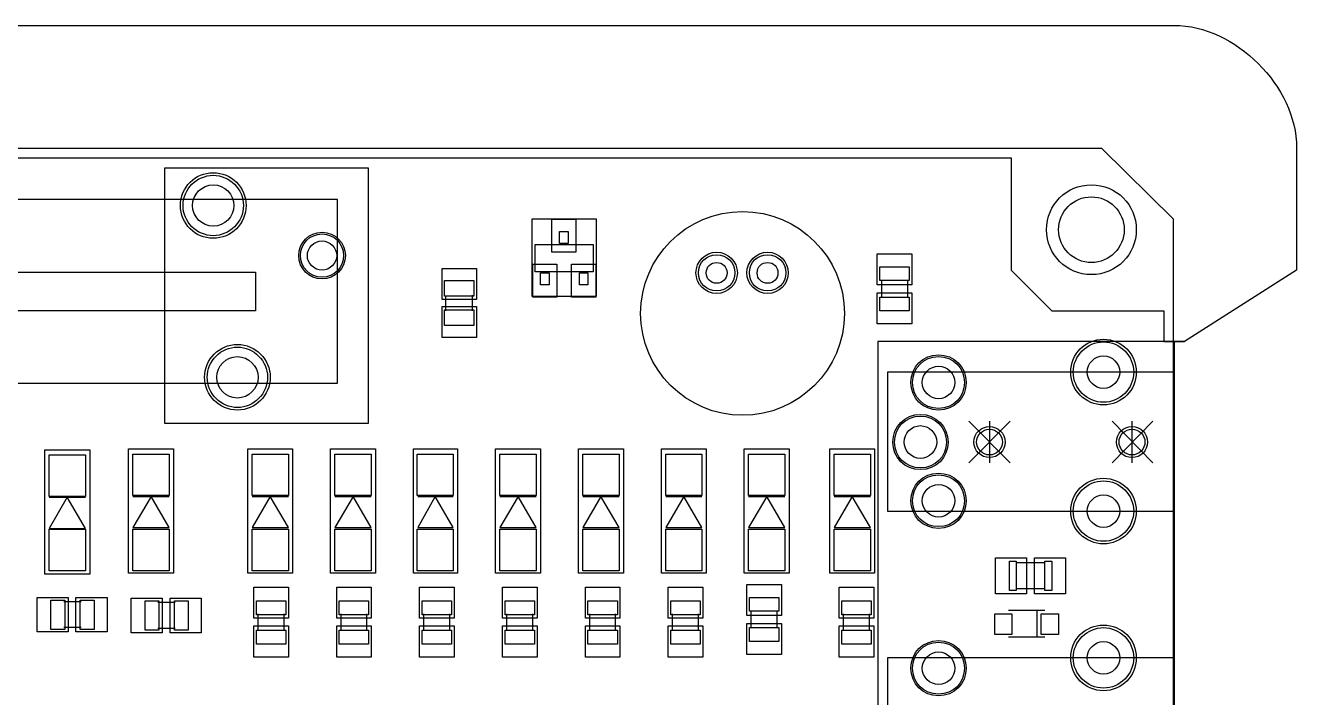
# Model space of a CAD drawing. Extents: x 69 to 170, y 48 to 122.
# Drawn here: x 120.55 to 170.4, y 95.23 to 121.6 of the extents above; entities that cross this region are included whole.
import ezdxf

# ---------------------------------------------------------------- set-up
doc = ezdxf.new("R2010")
doc.units = 0
for name, color, linetype in [('holes1', 7, 'CONTINUOUS'), ('outline1', 7, 'CONTINUOUS'), ('outline2', 7, 'CONTINUOUS'), ('ref', 7, 'CONTINUOUS'), ('ROB-L-P-2-D', 7, 'CONTINUOUS'), ('ROB-L-P-3--4-D', 7, 'CONTINUOUS'), ('ROB-L-P-5-D', 7, 'CONTINUOUS')]:
    doc.layers.add(name, color=color, linetype=linetype)

msp = doc.modelspace()

# ---------------------------------------------------------------- linework, layer by layer
at = {"layer": 'holes1', "color": 7}
msp.add_line((163.64055, 113.587318), (163.64055, 113.587318), dxfattribs=at)
for points in [[(161.066195, 113.587318), (161.066195, 114.299105), (161.641948, 114.875143), (162.353379, 114.875143)], [(162.353379, 114.875143), (163.064797, 114.875143), (163.64055, 114.299103), (163.64055, 113.587318)], [(162.353379, 112.298393), (161.641948, 112.298393), (161.066195, 112.875534), (161.066195, 113.587318)], [(163.64055, 113.587318), (163.64055, 112.875534), (163.064797, 112.298393), (162.353379, 112.298393)]]:
    msp.add_open_spline(points, degree=3, dxfattribs=at)
at = {"layer": 'outline1', "color": 7}
for p, q in [((73.599991, 121.6), (165.599999, 121.6)), ((170.400001, 116.800001), (170.400001, 112.000002)), ((170.400001, 112.000002), (166.000007, 109.200002))]:
    msp.add_line(p, q, dxfattribs=at)
msp.add_open_spline([(165.599999, 121.6), (168, 121.6), (170.400001, 119.200001), (170.400001, 116.800001)], degree=3, dxfattribs=at)
at = {"layer": 'outline2', "color": 7}
for p, q in [((166.000007, 109.200002), (165.600005, 109.200002)), ((165.600005, 109.200002), (165.600005, 77.999999))]:
    msp.add_line(p, q, dxfattribs=at)
at = {"layer": 'ref', "color": 3}
for p, q in [((162.760169, 116.770037), (76.433243, 116.770037)), ((165.570261, 113.993013), (162.760169, 116.770037)), ((132.787288, 114.772432), (84.832664, 114.772432)), ((132.787288, 107.559229), (132.787288, 114.772432)), ((128.723729, 114.53541), (128.723729, 114.53541)), ((129.096349, 114.53541), (129.096349, 114.53541)), ((129.197775, 114.53541), (129.197775, 114.53541)), ((129.197775, 114.53541), (129.197775, 114.53541)), ((142.947288, 113.993013), (140.407288, 113.993013)), ((140.407288, 113.993013), (140.407288, 112.131009)), ((141.18671, 113.993013), (142.134793, 113.993013)), ((141.18671, 112.706477), (141.18671, 113.993013)), ((142.134793, 113.993013), (142.134793, 112.706477)), ((142.947288, 111.047318), (142.947288, 113.993013)), ((165.570261, 55.641364), (165.570261, 113.993013)), ((141.490974, 113.51897), (141.830529, 113.51897)), ((141.490974, 113.044924), (141.490974, 113.51897)), ((141.830529, 113.51897), (141.830529, 113.044924)), ((164.113955, 113.587318), (164.113955, 113.587318)), ((164.113955, 113.587318), (164.113955, 113.587318)), ((140.542885, 111.927059), (140.542885, 113.01075)), ((140.542885, 113.01075), (142.81279, 113.01075)), ((142.134793, 112.706477), (141.18671, 112.706477)), ((141.830529, 113.044924), (141.490974, 113.044924)), ((142.81279, 113.01075), (142.81279, 111.927059)), ((132.754215, 112.570878), (132.754215, 112.570878)), ((133.024307, 112.570878), (133.024307, 112.570878)), ((133.092664, 112.570878), (133.092664, 112.570878)), ((133.092664, 112.570878), (133.092664, 112.570878)), ((140.44146, 112.232432), (141.389552, 112.232432)), ((140.44146, 110.945896), (140.44146, 112.232432)), ((141.389552, 112.232432), (141.389552, 110.945896)), ((141.966123, 112.232432), (142.914215, 112.232432)), ((141.966123, 110.945896), (141.966123, 112.232432)), ((142.914215, 112.232432), (142.914215, 110.945896)), ((153.953955, 112.639229), (155.308839, 112.639229)), ((153.953955, 111.419942), (153.953955, 112.639229)), ((155.308839, 112.639229), (155.308839, 111.419942)), ((136.886123, 112.062658), (138.239909, 112.062658)), ((136.886123, 110.84337), (136.886123, 112.062658)), ((138.239909, 112.062658), (138.239909, 110.84337)), ((140.407288, 112.131009), (140.407288, 112.096832)), ((140.407288, 112.096832), (140.407288, 110.97897)), ((142.81279, 111.927059), (140.542885, 111.927059)), ((140.746836, 111.893985), (141.085285, 111.893985)), ((140.746836, 111.419942), (140.746836, 111.893985)), ((141.085285, 111.893985), (141.085285, 111.419942)), ((142.270395, 111.893985), (142.608839, 111.893985)), ((142.270395, 111.419942), (142.270395, 111.893985)), ((142.608839, 111.893985), (142.608839, 111.419942)), ((148.06146, 111.893985), (148.06146, 111.893985)), ((148.366836, 111.893985), (148.366836, 111.893985)), ((148.468261, 111.893985), (148.468261, 111.893985)), ((148.468261, 111.893985), (148.468261, 111.893985)), ((150.060169, 111.893985), (150.060169, 111.893985)), ((150.364441, 111.893985), (150.364441, 111.893985)), ((150.465863, 111.893985), (150.465863, 111.893985)), ((150.465863, 111.893985), (150.465863, 111.893985)), ((154.056484, 112.131009), (155.207414, 112.131009)), ((154.056484, 111.588612), (154.056484, 112.131009)), ((155.207414, 112.131009), (155.207414, 111.588612)), ((136.987548, 111.588612), (138.138487, 111.588612)), ((136.987548, 110.97897), (136.987548, 111.588612)), ((138.138487, 111.588612), (138.138487, 110.97897)), ((141.085285, 111.419942), (140.746836, 111.419942)), ((142.608839, 111.419942), (142.270395, 111.419942)), ((155.308839, 111.419942), (153.953955, 111.419942)), ((155.207414, 111.588612), (154.056484, 111.588612)), ((154.123729, 111.588612), (154.123729, 110.945896)), ((155.140169, 111.588612), (155.140169, 110.945896)), ((138.239909, 110.84337), (136.886123, 110.84337)), ((138.138487, 110.97897), (136.987548, 110.97897)), ((137.020622, 110.97897), (137.020622, 110.403499)), ((138.071239, 111.013144), (138.071239, 110.403499)), ((140.407288, 110.97897), (142.947288, 110.97897)), ((141.389552, 110.945896), (140.44146, 110.945896)), ((142.914215, 110.945896), (141.966123, 110.945896)), ((142.947288, 110.97897), (142.947288, 111.013144)), ((153.953955, 111.114569), (155.308839, 111.114569)), ((153.953955, 109.895279), (153.953955, 111.114569)), ((154.056484, 110.945896), (155.207414, 110.945896)), ((154.056484, 110.403499), (154.056484, 110.945896)), ((155.207414, 110.945896), (155.207414, 110.403499)), ((155.308839, 111.114569), (155.308839, 109.895279)), ((136.886123, 110.573275), (138.239909, 110.573275)), ((136.886123, 109.353985), (136.886123, 110.573275)), ((136.987548, 110.437676), (138.138487, 110.437676)), ((136.987548, 109.828031), (136.987548, 110.437676)), ((138.138487, 110.437676), (138.138487, 109.828031)), ((138.239909, 110.573275), (138.239909, 109.353985)), ((152.667414, 110.302077), (152.667414, 110.302077)), ((155.207414, 110.403499), (154.056484, 110.403499)), ((138.138487, 109.828031), (136.987548, 109.828031)), ((155.308839, 109.895279), (153.953955, 109.895279)), ((138.239909, 109.353985), (136.886123, 109.353985)), ((129.67182, 107.796251), (129.67182, 107.796251)), ((130.044441, 107.796251), (130.044441, 107.796251)), ((130.145863, 107.796251), (130.145863, 107.796251)), ((130.145863, 107.796251), (130.145863, 107.796251)), ((165.570261, 107.999098), (154.360747, 107.999098)), ((154.360747, 107.999098), (154.360747, 102.546477)), ((163.471239, 107.999098), (163.471239, 107.999098)), ((164.01253, 107.999098), (164.01253, 107.999098)), ((164.113955, 107.999098), (164.113955, 107.999098)), ((164.113955, 107.999098), (164.113955, 107.999098)), ((165.570261, 102.546477), (165.570261, 107.999098)), ((84.832664, 107.559229), (132.787288, 107.559229)), ((157.002172, 107.592303), (157.002172, 107.592303)), ((157.374793, 107.592303), (157.374793, 107.592303)), ((157.44315, 107.592303), (157.44315, 107.592303)), ((157.44315, 107.592303), (157.44315, 107.592303)), ((157.544572, 104.442658), (159.169552, 106.068743)), ((159.169552, 104.442658), (157.544572, 106.068743)), ((158.357062, 106.068743), (158.357062, 104.442658)), ((163.165863, 104.442658), (164.757775, 106.068743)), ((164.757775, 104.442658), (163.165863, 106.068743)), ((163.945285, 106.068743), (163.945285, 104.442658)), ((156.291108, 105.256251), (156.291108, 105.256251)), ((156.663729, 105.256251), (156.663729, 105.256251)), ((156.730974, 105.256251), (156.730974, 105.256251)), ((156.730974, 105.256251), (156.730974, 105.256251)), ((158.865285, 105.256251), (158.865285, 105.256251)), ((158.96671, 105.256251), (158.96671, 105.256251)), ((158.96671, 105.256251), (158.96671, 105.256251)), ((164.453502, 105.256251), (164.453502, 105.256251)), ((164.554927, 105.256251), (164.554927, 105.256251)), ((164.554927, 105.256251), (164.554927, 105.256251)), ((121.306576, 100.073725), (121.306576, 104.950878)), ((121.306576, 104.950878), (123.068261, 104.950878)), ((121.476349, 104.748031), (122.898487, 104.748031)), ((121.476349, 103.121945), (121.476349, 104.748031)), ((122.898487, 104.748031), (122.898487, 103.121945)), ((123.068261, 104.950878), (123.068261, 100.073725)), ((124.59182, 100.107897), (124.59182, 104.985052)), ((124.59182, 104.985052), (126.353502, 104.985052)), ((124.761594, 104.781104), (126.183729, 104.781104)), ((124.761594, 103.156123), (124.761594, 104.781104)), ((126.183729, 104.781104), (126.183729, 103.156123)), ((126.353502, 104.985052), (126.353502, 100.107897)), ((129.266123, 100.107897), (129.266123, 104.985052)), ((129.266123, 104.985052), (131.02671, 104.985052)), ((129.434793, 104.781104), (130.856928, 104.781104)), ((129.434793, 103.156123), (129.434793, 104.781104)), ((130.856928, 104.781104), (130.856928, 103.156123)), ((131.02671, 104.985052), (131.02671, 100.107897)), ((132.517196, 100.107897), (132.517196, 104.985052)), ((132.517196, 104.985052), (134.277775, 104.985052)), ((132.685863, 104.781104), (134.108001, 104.781104)), ((132.685863, 103.156123), (132.685863, 104.781104)), ((134.108001, 104.781104), (134.108001, 103.156123)), ((134.277775, 104.985052), (134.277775, 100.107897)), ((135.768261, 100.107897), (135.768261, 104.985052)), ((135.768261, 104.985052), (137.494668, 104.985052)), ((135.903863, 104.781104), (137.325997, 104.781104)), ((135.903863, 103.156123), (135.903863, 104.781104)), ((137.325997, 104.781104), (137.325997, 103.156123)), ((137.494668, 104.985052), (137.494668, 100.107897)), ((138.985154, 100.107897), (138.985154, 104.985052)), ((138.985154, 104.985052), (140.746836, 104.985052)), ((139.154927, 104.781104), (140.577062, 104.781104)), ((139.154927, 103.156123), (139.154927, 104.781104)), ((140.577062, 104.781104), (140.577062, 103.156123)), ((140.746836, 104.985052), (140.746836, 100.107897)), ((142.236218, 100.107897), (142.236218, 104.985052)), ((142.236218, 104.985052), (143.997906, 104.985052)), ((142.405997, 104.781104), (143.828127, 104.781104)), ((142.405997, 103.156123), (142.405997, 104.781104)), ((143.828127, 104.781104), (143.828127, 103.156123)), ((143.997906, 104.985052), (143.997906, 100.107897)), ((145.487288, 100.107897), (145.487288, 104.985052)), ((145.487288, 104.985052), (147.24897, 104.985052)), ((145.657062, 104.781104), (147.079197, 104.781104)), ((145.657062, 103.156123), (145.657062, 104.781104)), ((147.079197, 104.781104), (147.079197, 103.156123)), ((147.24897, 104.985052), (147.24897, 100.107897)), ((148.739456, 100.107897), (148.739456, 104.985052)), ((148.739456, 104.985052), (150.500043, 104.985052)), ((148.908127, 104.781104), (150.330261, 104.781104)), ((148.908127, 103.156123), (148.908127, 104.781104)), ((150.330261, 104.781104), (150.330261, 103.156123)), ((150.500043, 104.985052), (150.500043, 100.107897)), ((152.091952, 100.107897), (152.091952, 104.985052)), ((152.091952, 104.985052), (153.85253, 104.985052)), ((152.260622, 104.781104), (153.683863, 104.781104)), ((152.260622, 103.156123), (152.260622, 104.781104)), ((153.683863, 104.781104), (153.683863, 103.156123)), ((153.85253, 104.985052), (153.85253, 100.107897)), ((122.898487, 103.121945), (121.476349, 103.121945)), ((122.187414, 103.087771), (121.476349, 101.869584)), ((121.476349, 103.087771), (122.187414, 103.087771)), ((122.898487, 101.869584), (122.187414, 103.087771)), ((122.187414, 103.087771), (122.898487, 103.087771)), ((126.183729, 103.156123), (124.761594, 103.156123)), ((125.472664, 103.121945), (124.761594, 101.902658)), ((124.761594, 103.121945), (125.472664, 103.121945)), ((126.183729, 101.902658), (125.472664, 103.121945)), ((125.472664, 103.121945), (126.183729, 103.121945)), ((130.856928, 103.156123), (129.434793, 103.156123)), ((130.145863, 103.121945), (129.434793, 101.902658)), ((129.434793, 103.121945), (130.145863, 103.121945)), ((130.856928, 101.902658), (130.145863, 103.121945)), ((130.145863, 103.121945), (130.856928, 103.121945)), ((134.108001, 103.156123), (132.685863, 103.156123)), ((133.396928, 103.121945), (132.685863, 101.902658)), ((132.685863, 103.121945), (133.396928, 103.121945)), ((134.108001, 101.902658), (133.396928, 103.121945)), ((133.396928, 103.121945), (134.108001, 103.121945)), ((137.325997, 103.156123), (135.903863, 103.156123)), ((136.614927, 103.121945), (135.936928, 101.902658)), ((135.936928, 103.121945), (136.614927, 103.121945)), ((137.325997, 101.902658), (136.614927, 103.121945)), ((136.614927, 103.121945), (137.325997, 103.121945)), ((140.577062, 103.156123), (139.154927, 103.156123)), ((139.865997, 103.121945), (139.154927, 101.902658)), ((139.154927, 103.121945), (139.865997, 103.121945)), ((140.577062, 101.902658), (139.865997, 103.121945)), ((139.865997, 103.121945), (140.577062, 103.121945)), ((143.828127, 103.156123), (142.405997, 103.156123)), ((143.117062, 103.121945), (142.405997, 101.902658)), ((142.405997, 103.121945), (143.117062, 103.121945)), ((143.828127, 101.902658), (143.117062, 103.121945)), ((143.117062, 103.121945), (143.828127, 103.121945)), ((147.079197, 103.156123), (145.657062, 103.156123)), ((146.368127, 103.121945), (145.657062, 101.902658)), ((145.657062, 103.121945), (146.368127, 103.121945)), ((147.079197, 101.902658), (146.368127, 103.121945)), ((146.368127, 103.121945), (147.079197, 103.121945)), ((150.330261, 103.156123), (148.908127, 103.156123)), ((149.619197, 103.121945), (148.908127, 101.902658)), ((148.908127, 103.121945), (149.619197, 103.121945)), ((150.330261, 101.902658), (149.619197, 103.121945)), ((149.619197, 103.121945), (150.330261, 103.121945)), ((153.683863, 103.156123), (152.260622, 103.156123)), ((152.97279, 103.121945), (152.260622, 101.902658)), ((152.260622, 103.121945), (152.97279, 103.121945)), ((153.683863, 101.902658), (152.97279, 103.121945)), ((152.97279, 103.121945), (153.683863, 103.121945)), ((157.002172, 102.953275), (157.002172, 102.953275)), ((157.374793, 102.953275), (157.374793, 102.953275)), ((157.44315, 102.953275), (157.44315, 102.953275)), ((157.44315, 102.953275), (157.44315, 102.953275)), ((154.360747, 102.546477), (165.570261, 102.546477)), ((163.471239, 102.546477), (163.471239, 102.546477)), ((164.01253, 102.546477), (164.01253, 102.546477)), ((164.113955, 102.546477), (164.113955, 102.546477)), ((164.113955, 102.546477), (164.113955, 102.546477)), ((121.476349, 101.869584), (122.898487, 101.869584)), ((121.476349, 101.83541), (122.898487, 101.83541)), ((121.476349, 100.209322), (121.476349, 101.83541)), ((122.898487, 101.83541), (122.898487, 100.209322)), ((124.761594, 101.902658), (126.183729, 101.902658)), ((124.761594, 101.83541), (126.183729, 101.83541)), ((124.761594, 100.209322), (124.761594, 101.83541)), ((126.183729, 101.83541), (126.183729, 100.209322)), ((129.434793, 101.902658), (130.856928, 101.902658)), ((129.434793, 101.83541), (130.856928, 101.83541)), ((129.434793, 100.209322), (129.434793, 101.83541)), ((130.856928, 101.83541), (130.856928, 100.209322)), ((132.685863, 101.902658), (134.108001, 101.902658)), ((132.685863, 101.83541), (134.108001, 101.83541)), ((132.685863, 100.209322), (132.685863, 101.83541)), ((134.108001, 101.83541), (134.108001, 100.209322)), ((135.903863, 101.83541), (137.325997, 101.83541)), ((135.903863, 100.209322), (135.903863, 101.83541)), ((135.936928, 101.902658), (137.325997, 101.902658)), ((137.325997, 101.83541), (137.325997, 100.209322)), ((139.154927, 101.902658), (140.577062, 101.902658)), ((139.154927, 101.83541), (140.577062, 101.83541)), ((139.154927, 100.209322), (139.154927, 101.83541)), ((140.577062, 101.83541), (140.577062, 100.209322)), ((142.405997, 101.902658), (143.828127, 101.902658)), ((142.405997, 101.83541), (143.828127, 101.83541)), ((142.405997, 100.209322), (142.405997, 101.83541)), ((143.828127, 101.83541), (143.828127, 100.209322)), ((145.657062, 101.902658), (147.079197, 101.902658)), ((145.657062, 101.83541), (147.079197, 101.83541)), ((145.657062, 100.209322), (145.657062, 101.83541)), ((147.079197, 101.83541), (147.079197, 100.209322)), ((148.908127, 101.902658), (150.330261, 101.902658)), ((148.908127, 101.83541), (150.330261, 101.83541)), ((148.908127, 100.209322), (148.908127, 101.83541)), ((150.330261, 101.83541), (150.330261, 100.209322)), ((152.260622, 101.902658), (153.683863, 101.902658)), ((152.260622, 101.83541), (153.683863, 101.83541)), ((152.260622, 100.209322), (152.260622, 101.83541)), ((153.683863, 101.83541), (153.683863, 100.209322)), ((158.594081, 100.717545), (159.813377, 100.717545)), ((158.594081, 99.29541), (158.594081, 100.717545)), ((159.813377, 100.717545), (159.813377, 99.29541)), ((160.11764, 100.717545), (161.336928, 100.717545)), ((160.11764, 99.29541), (160.11764, 100.717545)), ((161.336928, 100.717545), (161.336928, 99.29541)), ((122.898487, 100.209322), (121.476349, 100.209322)), ((126.183729, 100.209322), (124.761594, 100.209322)), ((130.856928, 100.209322), (129.434793, 100.209322)), ((134.108001, 100.209322), (132.685863, 100.209322)), ((137.325997, 100.209322), (135.903863, 100.209322)), ((140.577062, 100.209322), (139.154927, 100.209322)), ((143.828127, 100.209322), (142.405997, 100.209322)), ((147.079197, 100.209322), (145.657062, 100.209322)), ((150.330261, 100.209322), (148.908127, 100.209322)), ((153.683863, 100.209322), (152.260622, 100.209322)), ((159.136484, 100.581945), (159.406576, 100.581945)), ((159.136484, 99.431012), (159.136484, 100.581945)), ((159.406576, 100.581945), (159.406576, 99.431012)), ((160.524441, 100.514698), (159.406576, 100.514698)), ((160.524441, 100.581945), (160.795637, 100.581945)), ((160.524441, 99.431012), (160.524441, 100.581945)), ((160.795637, 100.581945), (160.795637, 99.431012)), ((123.068261, 100.073725), (121.306576, 100.073725)), ((126.353502, 100.107897), (124.59182, 100.107897)), ((131.02671, 100.107897), (129.266123, 100.107897)), ((134.277775, 100.107897), (132.517196, 100.107897)), ((137.494668, 100.107897), (135.768261, 100.107897)), ((140.746836, 100.107897), (138.985154, 100.107897)), ((143.997906, 100.107897), (142.236218, 100.107897)), ((147.24897, 100.107897), (145.487288, 100.107897)), ((150.500043, 100.107897), (148.739456, 100.107897)), ((153.85253, 100.107897), (152.091952, 100.107897)), ((129.50315, 99.566606), (130.856928, 99.566606)), ((129.50315, 98.347318), (129.50315, 99.566606)), ((130.856928, 99.566606), (130.856928, 98.347318)), ((132.754215, 99.566606), (134.108001, 99.566606)), ((132.754215, 98.347318), (132.754215, 99.566606)), ((134.108001, 99.566606), (134.108001, 98.347318)), ((136.005285, 99.566606), (137.360169, 99.566606)), ((136.005285, 98.347318), (136.005285, 99.566606)), ((137.360169, 99.566606), (137.360169, 98.347318)), ((139.256349, 99.566606), (140.611239, 99.566606)), ((139.256349, 98.347318), (139.256349, 99.566606)), ((140.611239, 99.566606), (140.611239, 98.347318)), ((142.507414, 99.566606), (143.862304, 99.566606)), ((142.507414, 98.347318), (142.507414, 99.566606)), ((143.862304, 99.566606), (143.862304, 98.347318)), ((145.758487, 99.566606), (147.113377, 99.566606)), ((145.758487, 98.347318), (145.758487, 99.566606)), ((147.113377, 99.566606), (147.113377, 98.347318)), ((148.840881, 99.668031), (150.194668, 99.668031)), ((148.840881, 98.448743), (148.840881, 99.668031)), ((150.194668, 99.668031), (150.194668, 98.448743)), ((152.464572, 99.566606), (153.819456, 99.566606)), ((152.464572, 98.347318), (152.464572, 99.566606)), ((153.819456, 99.566606), (153.819456, 98.347318)), ((159.813377, 99.29541), (158.594081, 99.29541)), ((159.406576, 99.431012), (159.136484, 99.431012)), ((160.524441, 99.498257), (159.406576, 99.498257)), ((161.336928, 99.29541), (160.11764, 99.29541)), ((160.795637, 99.431012), (160.524441, 99.431012)), ((121.002304, 99.159814), (122.221594, 99.159814)), ((121.002304, 97.804924), (121.002304, 99.159814)), ((121.543595, 99.058391), (122.085997, 99.058391)), ((121.543595, 97.906349), (121.543595, 99.058391)), ((122.729817, 98.990034), (122.05182, 98.990034)), ((122.085997, 99.058391), (122.085997, 97.906349)), ((122.221594, 99.159814), (122.221594, 97.804924)), ((122.525863, 99.159814), (123.745154, 99.159814)), ((122.525863, 97.804924), (122.525863, 99.159814)), ((122.695637, 99.058391), (123.236928, 99.058391)), ((122.695637, 97.906349), (122.695637, 99.058391)), ((123.236928, 99.058391), (123.236928, 97.906349)), ((123.745154, 99.159814), (123.745154, 97.804924)), ((124.693243, 99.125636), (125.91253, 99.125636)), ((124.693243, 97.770747), (124.693243, 99.125636)), ((125.235637, 99.024211), (125.776928, 99.024211)), ((125.235637, 97.873272), (125.235637, 99.024211)), ((126.420747, 98.956966), (125.743863, 98.956966)), ((125.776928, 99.024211), (125.776928, 97.873272)), ((125.91253, 99.125636), (125.91253, 97.770747)), ((126.217906, 99.125636), (127.437196, 99.125636)), ((126.217906, 97.770747), (126.217906, 99.125636)), ((126.386576, 99.024211), (126.92897, 99.024211)), ((126.386576, 97.873272), (126.386576, 99.024211)), ((126.92897, 99.024211), (126.92897, 97.873272)), ((127.437196, 99.125636), (127.437196, 97.770747)), ((129.604572, 99.024211), (130.755506, 99.024211)), ((129.604572, 98.48292), (129.604572, 99.024211)), ((130.755506, 99.024211), (130.755506, 98.48292)), ((132.855637, 99.024211), (134.006576, 99.024211)), ((132.855637, 98.48292), (132.855637, 99.024211)), ((134.006576, 99.024211), (134.006576, 98.48292)), ((136.10671, 99.024211), (137.25764, 99.024211)), ((136.10671, 98.48292), (136.10671, 99.024211)), ((137.25764, 99.024211), (137.25764, 98.48292)), ((139.357775, 99.024211), (140.509817, 99.024211)), ((139.357775, 98.48292), (139.357775, 99.024211)), ((140.509817, 99.024211), (140.509817, 98.48292)), ((142.608839, 99.024211), (143.760881, 99.024211)), ((142.608839, 98.48292), (142.608839, 99.024211)), ((143.760881, 99.024211), (143.760881, 98.48292)), ((145.859909, 99.024211), (147.011952, 99.024211)), ((145.859909, 98.48292), (145.859909, 99.024211)), ((147.011952, 99.024211), (147.011952, 98.48292)), ((148.942304, 99.159814), (150.093243, 99.159814)), ((148.942304, 98.617413), (148.942304, 99.159814)), ((150.093243, 99.159814), (150.093243, 98.617413)), ((152.565997, 99.024211), (153.716928, 99.024211)), ((152.565997, 98.48292), (152.565997, 99.024211)), ((153.716928, 99.024211), (153.716928, 98.48292)), ((130.856928, 98.347318), (129.50315, 98.347318)), ((130.755506, 98.48292), (129.604572, 98.48292)), ((129.67182, 97.873272), (129.67182, 98.515988)), ((130.688261, 97.873272), (130.688261, 98.515988)), ((134.108001, 98.347318), (132.754215, 98.347318)), ((134.006576, 98.48292), (132.855637, 98.48292)), ((132.922885, 97.873272), (132.922885, 98.515988)), ((133.939331, 97.873272), (133.939331, 98.515988)), ((137.360169, 98.347318), (136.005285, 98.347318)), ((137.25764, 98.48292), (136.10671, 98.48292)), ((136.173955, 97.873272), (136.173955, 98.515988)), ((137.190395, 97.873272), (137.190395, 98.515988)), ((140.611239, 98.347318), (139.256349, 98.347318)), ((140.509817, 98.48292), (139.357775, 98.48292)), ((139.426123, 97.873272), (139.426123, 98.515988)), ((140.44146, 97.873272), (140.44146, 98.515988)), ((143.862304, 98.347318), (142.507414, 98.347318)), ((143.760881, 98.48292), (142.608839, 98.48292)), ((142.677196, 97.873272), (142.677196, 98.515988)), ((143.69253, 97.873272), (143.69253, 98.515988)), ((147.113377, 98.347318), (145.758487, 98.347318)), ((147.011952, 98.48292), (145.859909, 98.48292)), ((145.928261, 97.873272), (145.928261, 98.515988)), ((146.943595, 97.873272), (146.943595, 98.515988)), ((150.194668, 98.448743), (148.840881, 98.448743)), ((150.093243, 98.617413), (148.942304, 98.617413)), ((149.009552, 97.974698), (149.009552, 98.617413)), ((150.025997, 97.974698), (150.025997, 98.617413)), ((153.819456, 98.347318), (152.464572, 98.347318)), ((153.716928, 98.48292), (152.565997, 98.48292)), ((152.633243, 97.873272), (152.633243, 98.515988)), ((153.649683, 97.873272), (153.649683, 98.515988)), ((158.559909, 98.515988), (159.237906, 98.515988)), ((158.559909, 97.703499), (158.559909, 98.515988)), ((160.220169, 98.651591), (159.102304, 98.651591)), ((159.237906, 98.515988), (159.237906, 97.703499)), ((160.524441, 98.651591), (160.220169, 98.651591)), ((160.220169, 97.602077), (160.220169, 98.651591)), ((160.388839, 98.515988), (161.066836, 98.515988)), ((160.388839, 97.703499), (160.388839, 98.515988)), ((161.066836, 98.515988), (161.066836, 97.703499)), ((122.221594, 97.804924), (121.002304, 97.804924)), ((122.085997, 97.906349), (121.543595, 97.906349)), ((122.729817, 97.974698), (122.05182, 97.974698)), ((123.745154, 97.804924), (122.525863, 97.804924)), ((123.236928, 97.906349), (122.695637, 97.906349)), ((125.91253, 97.770747), (124.693243, 97.770747)), ((125.776928, 97.873272), (125.235637, 97.873272)), ((126.420747, 97.94052), (125.743863, 97.94052)), ((127.437196, 97.770747), (126.217906, 97.770747)), ((126.92897, 97.873272), (126.386576, 97.873272)), ((129.50315, 98.041943), (130.856928, 98.041943)), ((129.50315, 96.822655), (129.50315, 98.041943)), ((129.604572, 97.873272), (130.755506, 97.873272)), ((129.604572, 97.330878), (129.604572, 97.873272)), ((130.755506, 97.873272), (130.755506, 97.330878)), ((130.856928, 98.041943), (130.856928, 96.822655)), ((132.754215, 98.041943), (134.108001, 98.041943)), ((132.754215, 96.822655), (132.754215, 98.041943)), ((132.855637, 97.873272), (134.006576, 97.873272)), ((132.855637, 97.330878), (132.855637, 97.873272)), ((134.006576, 97.873272), (134.006576, 97.330878)), ((134.108001, 98.041943), (134.108001, 96.822655)), ((136.005285, 98.041943), (137.360169, 98.041943)), ((136.005285, 96.822655), (136.005285, 98.041943)), ((136.10671, 97.873272), (137.25764, 97.873272)), ((136.10671, 97.330878), (136.10671, 97.873272)), ((137.25764, 97.873272), (137.25764, 97.330878)), ((137.360169, 98.041943), (137.360169, 96.822655)), ((139.256349, 98.041943), (140.611239, 98.041943)), ((139.256349, 96.822655), (139.256349, 98.041943)), ((139.357775, 97.873272), (140.509817, 97.873272)), ((139.357775, 97.330878), (139.357775, 97.873272)), ((140.509817, 97.873272), (140.509817, 97.330878)), ((140.611239, 98.041943), (140.611239, 96.822655)), ((142.507414, 98.041943), (143.862304, 98.041943)), ((142.507414, 96.822655), (142.507414, 98.041943)), ((142.608839, 97.873272), (143.760881, 97.873272)), ((142.608839, 97.330878), (142.608839, 97.873272)), ((143.760881, 97.873272), (143.760881, 97.330878)), ((143.862304, 98.041943), (143.862304, 96.822655)), ((145.758487, 98.041943), (147.113377, 98.041943)), ((145.758487, 96.822655), (145.758487, 98.041943)), ((145.859909, 97.873272), (147.011952, 97.873272)), ((145.859909, 97.330878), (145.859909, 97.873272)), ((147.011952, 97.873272), (147.011952, 97.330878)), ((147.113377, 98.041943), (147.113377, 96.822655)), ((148.840881, 98.143368), (150.194668, 98.143368)), ((148.840881, 96.92408), (148.840881, 98.143368)), ((148.942304, 97.974698), (150.093243, 97.974698)), ((148.942304, 97.432303), (148.942304, 97.974698)), ((150.093243, 97.974698), (150.093243, 97.432303)), ((150.194668, 98.143368), (150.194668, 96.92408)), ((152.464572, 98.041943), (153.819456, 98.041943)), ((152.464572, 96.822655), (152.464572, 98.041943)), ((152.565997, 97.873272), (153.716928, 97.873272)), ((152.565997, 97.330878), (152.565997, 97.873272)), ((153.716928, 97.873272), (153.716928, 97.330878)), ((153.819456, 98.041943), (153.819456, 96.822655)), ((130.755506, 97.330878), (129.604572, 97.330878)), ((134.006576, 97.330878), (132.855637, 97.330878)), ((137.25764, 97.330878), (136.10671, 97.330878)), ((140.509817, 97.330878), (139.357775, 97.330878)), ((143.760881, 97.330878), (142.608839, 97.330878)), ((147.011952, 97.330878), (145.859909, 97.330878)), ((150.093243, 97.432303), (148.942304, 97.432303)), ((153.716928, 97.330878), (152.565997, 97.330878)), ((159.237906, 97.703499), (158.559909, 97.703499)), ((160.220169, 97.602077), (159.102304, 97.602077)), ((160.524441, 97.602077), (160.220169, 97.602077)), ((161.066836, 97.703499), (160.388839, 97.703499)), ((130.856928, 96.822655), (129.50315, 96.822655)), ((134.108001, 96.822655), (132.754215, 96.822655)), ((137.360169, 96.822655), (136.005285, 96.822655)), ((140.611239, 96.822655), (139.256349, 96.822655)), ((143.862304, 96.822655), (142.507414, 96.822655)), ((147.113377, 96.822655), (145.758487, 96.822655)), ((150.194668, 96.92408), (148.840881, 96.92408)), ((153.819456, 96.822655), (152.464572, 96.822655)), ((165.570261, 96.789587), (154.360747, 96.789587)), ((154.360747, 96.789587), (154.360747, 91.370034)), ((163.471239, 96.789587), (163.471239, 96.789587)), ((164.01253, 96.789587), (164.01253, 96.789587)), ((164.113955, 96.789587), (164.113955, 96.789587)), ((164.113955, 96.789587), (164.113955, 96.789587)), ((165.570261, 91.370034), (165.570261, 96.789587)), ((157.002172, 96.382789), (157.002172, 96.382789)), ((157.374793, 96.382789), (157.374793, 96.382789)), ((157.44315, 96.382789), (157.44315, 96.382789)), ((157.44315, 96.382789), (157.44315, 96.382789))]:
    msp.add_line(p, q, dxfattribs=at)
for points in [[(126.623595, 114.53541), (126.623595, 115.246477), (127.200169, 115.821945), (127.911239, 115.821945)], [(126.623595, 114.53541), (126.623595, 115.246477), (127.200169, 115.821945), (127.911239, 115.821945)], [(126.726123, 114.53541), (126.726123, 115.179229), (127.267414, 115.720523), (127.911239, 115.720523)], [(127.911239, 115.821945), (128.622304, 115.821945), (129.197775, 115.246477), (129.197775, 114.53541)], [(127.911239, 115.821945), (128.622304, 115.821945), (129.197775, 115.246477), (129.197775, 114.53541)], [(127.911239, 115.720523), (128.553955, 115.720523), (129.096349, 115.179229), (129.096349, 114.53541)], [(127.09764, 114.53541), (127.09764, 114.975279), (127.470261, 115.347902), (127.911239, 115.347902)], [(127.911239, 115.347902), (128.351108, 115.347902), (128.723729, 114.975279), (128.723729, 114.53541)], [(160.59279, 113.587318), (160.59279, 114.569584), (161.371108, 115.347902), (162.353377, 115.347902)], [(160.59279, 113.587318), (160.59279, 114.569584), (161.371108, 115.347902), (162.353377, 115.347902)], [(162.353377, 115.347902), (163.335637, 115.347902), (164.113955, 114.569584), (164.113955, 113.587318)], [(162.353377, 115.347902), (163.335637, 115.347902), (164.113955, 114.569584), (164.113955, 113.587318)], [(127.911239, 113.247771), (127.200169, 113.247771), (126.623595, 113.824343), (126.623595, 114.53541)], [(127.911239, 113.247771), (127.200169, 113.247771), (126.623595, 113.824343), (126.623595, 114.53541)], [(127.911239, 113.350297), (127.267414, 113.350297), (126.726123, 113.891591), (126.726123, 114.53541)], [(127.911239, 113.722918), (127.470261, 113.722918), (127.09764, 114.094438), (127.09764, 114.53541)], [(129.197775, 114.53541), (129.197775, 113.824343), (128.622304, 113.247771), (127.911239, 113.247771)], [(129.197775, 114.53541), (129.197775, 113.824343), (128.622304, 113.247771), (127.911239, 113.247771)], [(129.096349, 114.53541), (129.096349, 113.891591), (128.553955, 113.350297), (127.911239, 113.350297)], [(128.723729, 114.53541), (128.723729, 114.094438), (128.351108, 113.722918), (127.911239, 113.722918)], [(144.674793, 110.302077), (144.674793, 112.50363), (146.469552, 114.298386), (148.671108, 114.298386)], [(148.671108, 114.298386), (150.872664, 114.298386), (152.667414, 112.50363), (152.667414, 110.302077)], [(131.263729, 112.570878), (131.263729, 113.079098), (131.670529, 113.485896), (132.17764, 113.485896)], [(131.263729, 112.570878), (131.263729, 113.079098), (131.670529, 113.485896), (132.17764, 113.485896)], [(131.330974, 112.570878), (131.330974, 113.044924), (131.703595, 113.417545), (132.17764, 113.417545)], [(132.17764, 113.485896), (132.685863, 113.485896), (133.092664, 113.079098), (133.092664, 112.570878)], [(132.17764, 113.485896), (132.685863, 113.485896), (133.092664, 113.079098), (133.092664, 112.570878)], [(132.17764, 113.417545), (132.65279, 113.417545), (133.024307, 113.044924), (133.024307, 112.570878)], [(162.353377, 111.825636), (161.371108, 111.825636), (160.59279, 112.605052), (160.59279, 113.587318)], [(162.353377, 111.825636), (161.371108, 111.825636), (160.59279, 112.605052), (160.59279, 113.587318)], [(164.113955, 113.587318), (164.113955, 112.605052), (163.335637, 111.825636), (162.353377, 111.825636)], [(164.113955, 113.587318), (164.113955, 112.605052), (163.335637, 111.825636), (162.353377, 111.825636)], [(131.602172, 112.570878), (131.602172, 112.876251), (131.873377, 113.146346), (132.17764, 113.146346)], [(132.17764, 113.146346), (132.483016, 113.146346), (132.754215, 112.876251), (132.754215, 112.570878)], [(146.842172, 111.893985), (146.842172, 112.333857), (147.214793, 112.706477), (147.654668, 112.706477)], [(146.842172, 111.893985), (146.842172, 112.333857), (147.214793, 112.706477), (147.654668, 112.706477)], [(147.654668, 112.706477), (148.095637, 112.706477), (148.468261, 112.333857), (148.468261, 111.893985)], [(147.654668, 112.706477), (148.095637, 112.706477), (148.468261, 112.333857), (148.468261, 111.893985)], [(148.840881, 111.893985), (148.840881, 112.333857), (149.213502, 112.706477), (149.653377, 112.706477)], [(148.840881, 111.893985), (148.840881, 112.333857), (149.213502, 112.706477), (149.653377, 112.706477)], [(149.653377, 112.706477), (150.093243, 112.706477), (150.465863, 112.333857), (150.465863, 111.893985)], [(149.653377, 112.706477), (150.093243, 112.706477), (150.465863, 112.333857), (150.465863, 111.893985)], [(132.17764, 111.656963), (131.670529, 111.656963), (131.263729, 112.062658), (131.263729, 112.570878)], [(132.17764, 111.656963), (131.670529, 111.656963), (131.263729, 112.062658), (131.263729, 112.570878)], [(132.17764, 111.724211), (131.703595, 111.724211), (131.330974, 112.096832), (131.330974, 112.570878)], [(132.17764, 111.99541), (131.873377, 111.99541), (131.602172, 112.266609), (131.602172, 112.570878)], [(133.092664, 112.570878), (133.092664, 112.062658), (132.685863, 111.656963), (132.17764, 111.656963)], [(133.092664, 112.570878), (133.092664, 112.062658), (132.685863, 111.656963), (132.17764, 111.656963)], [(133.024307, 112.570878), (133.024307, 112.096832), (132.65279, 111.724211), (132.17764, 111.724211)], [(132.754215, 112.570878), (132.754215, 112.266609), (132.483016, 111.99541), (132.17764, 111.99541)], [(146.943595, 111.893985), (146.943595, 112.299679), (147.24897, 112.605052), (147.654668, 112.605052)], [(147.24897, 111.893985), (147.24897, 112.131009), (147.41764, 112.299679), (147.654668, 112.299679)], [(147.654668, 112.605052), (148.06146, 112.605052), (148.366836, 112.299679), (148.366836, 111.893985)], [(147.654668, 112.299679), (147.89279, 112.299679), (148.06146, 112.131009), (148.06146, 111.893985)], [(148.942304, 111.893985), (148.942304, 112.299679), (149.246576, 112.605052), (149.653377, 112.605052)], [(149.246576, 111.893985), (149.246576, 112.131009), (149.416349, 112.299679), (149.653377, 112.299679)], [(149.653377, 112.605052), (150.060169, 112.605052), (150.364441, 112.299679), (150.364441, 111.893985)], [(149.653377, 112.299679), (149.890395, 112.299679), (150.060169, 112.131009), (150.060169, 111.893985)], [(147.654668, 111.080392), (147.214793, 111.080392), (146.842172, 111.453013), (146.842172, 111.893985)], [(147.654668, 111.080392), (147.214793, 111.080392), (146.842172, 111.453013), (146.842172, 111.893985)], [(147.654668, 111.182918), (147.24897, 111.182918), (146.943595, 111.48719), (146.943595, 111.893985)], [(147.654668, 111.48719), (147.41764, 111.48719), (147.24897, 111.656963), (147.24897, 111.893985)], [(148.468261, 111.893985), (148.468261, 111.453013), (148.095637, 111.080392), (147.654668, 111.080392)], [(148.468261, 111.893985), (148.468261, 111.453013), (148.095637, 111.080392), (147.654668, 111.080392)], [(148.366836, 111.893985), (148.366836, 111.48719), (148.06146, 111.182918), (147.654668, 111.182918)], [(148.06146, 111.893985), (148.06146, 111.656963), (147.89279, 111.48719), (147.654668, 111.48719)], [(149.653377, 111.080392), (149.213502, 111.080392), (148.840881, 111.453013), (148.840881, 111.893985)], [(149.653377, 111.080392), (149.213502, 111.080392), (148.840881, 111.453013), (148.840881, 111.893985)], [(149.653377, 111.182918), (149.246576, 111.182918), (148.942304, 111.48719), (148.942304, 111.893985)], [(149.653377, 111.48719), (149.416349, 111.48719), (149.246576, 111.656963), (149.246576, 111.893985)], [(150.465863, 111.893985), (150.465863, 111.453013), (150.093243, 111.080392), (149.653377, 111.080392)], [(150.465863, 111.893985), (150.465863, 111.453013), (150.093243, 111.080392), (149.653377, 111.080392)], [(150.364441, 111.893985), (150.364441, 111.48719), (150.060169, 111.182918), (149.653377, 111.182918)], [(150.060169, 111.893985), (150.060169, 111.656963), (149.890395, 111.48719), (149.653377, 111.48719)], [(148.671108, 106.305765), (146.469552, 106.305765), (144.674793, 108.100523), (144.674793, 110.302077)], [(152.667414, 110.302077), (152.667414, 108.100523), (150.872664, 106.305765), (148.671108, 106.305765)], [(161.540881, 107.999098), (161.540881, 108.710166), (162.116349, 109.285636), (162.827414, 109.285636)], [(161.540881, 107.999098), (161.540881, 108.710166), (162.116349, 109.285636), (162.827414, 109.285636)], [(161.642304, 107.999098), (161.642304, 108.642918), (162.183595, 109.184211), (162.827414, 109.184211)], [(162.827414, 109.285636), (163.538487, 109.285636), (164.113955, 108.710166), (164.113955, 107.999098)], [(162.827414, 109.285636), (163.538487, 109.285636), (164.113955, 108.710166), (164.113955, 107.999098)], [(162.827414, 109.184211), (163.471239, 109.184211), (164.01253, 108.642918), (164.01253, 107.999098)], [(127.57279, 107.796251), (127.57279, 108.507318), (128.148261, 109.082789), (128.859331, 109.082789)], [(127.57279, 107.796251), (127.57279, 108.507318), (128.148261, 109.082789), (128.859331, 109.082789)], [(127.674215, 107.796251), (127.674215, 108.43897), (128.215506, 108.981364), (128.859331, 108.981364)], [(128.859331, 109.082789), (129.570395, 109.082789), (130.145863, 108.507318), (130.145863, 107.796251)], [(128.859331, 109.082789), (129.570395, 109.082789), (130.145863, 108.507318), (130.145863, 107.796251)], [(128.859331, 108.981364), (129.50315, 108.981364), (130.044441, 108.43897), (130.044441, 107.796251)], [(128.046836, 107.796251), (128.046836, 108.236123), (128.419456, 108.608743), (128.859331, 108.608743)], [(128.859331, 108.608743), (129.299197, 108.608743), (129.67182, 108.236123), (129.67182, 107.796251)], [(155.274668, 107.592303), (155.274668, 108.201945), (155.749817, 108.675991), (156.359456, 108.675991)], [(155.274668, 107.592303), (155.274668, 108.201945), (155.749817, 108.675991), (156.359456, 108.675991)], [(155.343016, 107.592303), (155.343016, 108.167771), (155.782885, 108.608743), (156.359456, 108.608743)], [(155.715637, 107.592303), (155.715637, 107.93075), (156.019909, 108.236123), (156.359456, 108.236123)], [(156.359456, 108.675991), (156.968001, 108.675991), (157.44315, 108.201945), (157.44315, 107.592303)], [(156.359456, 108.675991), (156.968001, 108.675991), (157.44315, 108.201945), (157.44315, 107.592303)], [(156.359456, 108.608743), (156.934927, 108.608743), (157.374793, 108.167771), (157.374793, 107.592303)], [(156.359456, 108.236123), (156.697906, 108.236123), (157.002172, 107.93075), (157.002172, 107.592303)], [(162.183595, 107.999098), (162.183595, 108.337545), (162.48897, 108.642918), (162.827414, 108.642918)], [(162.827414, 108.642918), (163.165863, 108.642918), (163.471239, 108.337545), (163.471239, 107.999098)], [(128.859331, 106.508612), (128.148261, 106.508612), (127.57279, 107.084083), (127.57279, 107.796251)], [(128.859331, 106.508612), (128.148261, 106.508612), (127.57279, 107.084083), (127.57279, 107.796251)], [(128.859331, 106.610037), (128.215506, 106.610037), (127.674215, 107.152432), (127.674215, 107.796251)], [(128.859331, 106.982658), (128.419456, 106.982658), (128.046836, 107.355279), (128.046836, 107.796251)], [(130.145863, 107.796251), (130.145863, 107.084083), (129.570395, 106.508612), (128.859331, 106.508612)], [(130.145863, 107.796251), (130.145863, 107.084083), (129.570395, 106.508612), (128.859331, 106.508612)], [(130.044441, 107.796251), (130.044441, 107.152432), (129.50315, 106.610037), (128.859331, 106.610037)], [(129.67182, 107.796251), (129.67182, 107.355279), (129.299197, 106.982658), (128.859331, 106.982658)], [(162.827414, 106.712563), (162.116349, 106.712563), (161.540881, 107.288031), (161.540881, 107.999098)], [(162.827414, 106.712563), (162.116349, 106.712563), (161.540881, 107.288031), (161.540881, 107.999098)], [(162.827414, 106.813985), (162.183595, 106.813985), (161.642304, 107.355279), (161.642304, 107.999098)], [(162.827414, 107.355279), (162.48897, 107.355279), (162.183595, 107.660652), (162.183595, 107.999098)], [(164.113955, 107.999098), (164.113955, 107.288031), (163.538487, 106.712563), (162.827414, 106.712563)], [(164.113955, 107.999098), (164.113955, 107.288031), (163.538487, 106.712563), (162.827414, 106.712563)], [(164.01253, 107.999098), (164.01253, 107.355279), (163.471239, 106.813985), (162.827414, 106.813985)], [(163.471239, 107.999098), (163.471239, 107.660652), (163.165863, 107.355279), (162.827414, 107.355279)], [(156.359456, 106.508612), (155.749817, 106.508612), (155.274668, 106.982658), (155.274668, 107.592303)], [(156.359456, 106.508612), (155.749817, 106.508612), (155.274668, 106.982658), (155.274668, 107.592303)], [(156.359456, 106.576963), (155.782885, 106.576963), (155.343016, 107.016832), (155.343016, 107.592303)], [(156.359456, 106.949584), (156.019909, 106.949584), (155.715637, 107.253857), (155.715637, 107.592303)], [(157.44315, 107.592303), (157.44315, 106.982658), (156.968001, 106.508612), (156.359456, 106.508612)], [(157.44315, 107.592303), (157.44315, 106.982658), (156.968001, 106.508612), (156.359456, 106.508612)], [(157.374793, 107.592303), (157.374793, 107.016832), (156.934927, 106.576963), (156.359456, 106.576963)], [(157.002172, 107.592303), (157.002172, 107.253857), (156.697906, 106.949584), (156.359456, 106.949584)], [(154.563595, 105.256251), (154.563595, 105.865896), (155.03764, 106.339942), (155.647288, 106.339942)], [(154.563595, 105.256251), (154.563595, 105.865896), (155.03764, 106.339942), (155.647288, 106.339942)], [(154.631952, 105.256251), (154.631952, 105.831719), (155.07182, 106.271591), (155.647288, 106.271591)], [(155.647288, 106.339942), (156.256928, 106.339942), (156.730974, 105.865896), (156.730974, 105.256251)], [(155.647288, 106.339942), (156.256928, 106.339942), (156.730974, 105.865896), (156.730974, 105.256251)], [(155.647288, 106.271591), (156.223863, 106.271591), (156.663729, 105.831719), (156.663729, 105.256251)], [(155.004572, 105.256251), (155.004572, 105.594698), (155.308839, 105.89897), (155.647288, 105.89897)], [(155.647288, 105.89897), (155.986836, 105.89897), (156.291108, 105.594698), (156.291108, 105.256251)], [(157.747414, 105.256251), (157.747414, 105.594698), (158.018618, 105.865896), (158.357062, 105.865896)], [(157.747414, 105.256251), (157.747414, 105.594698), (158.018618, 105.865896), (158.357062, 105.865896)], [(157.848839, 105.256251), (157.848839, 105.526346), (158.085863, 105.76337), (158.357062, 105.76337)], [(158.357062, 105.865896), (158.695506, 105.865896), (158.96671, 105.594698), (158.96671, 105.256251)], [(158.357062, 105.865896), (158.695506, 105.865896), (158.96671, 105.594698), (158.96671, 105.256251)], [(158.357062, 105.76337), (158.628261, 105.76337), (158.865285, 105.526346), (158.865285, 105.256251)], [(163.335637, 105.256251), (163.335637, 105.594698), (163.606836, 105.865896), (163.945285, 105.865896)], [(163.335637, 105.256251), (163.335637, 105.594698), (163.606836, 105.865896), (163.945285, 105.865896)], [(163.437062, 105.256251), (163.437062, 105.526346), (163.674081, 105.76337), (163.945285, 105.76337)], [(163.945285, 105.865896), (164.283729, 105.865896), (164.554927, 105.594698), (164.554927, 105.256251)], [(163.945285, 105.865896), (164.283729, 105.865896), (164.554927, 105.594698), (164.554927, 105.256251)], [(163.945285, 105.76337), (164.216484, 105.76337), (164.453502, 105.526346), (164.453502, 105.256251)], [(155.647288, 104.172563), (155.03764, 104.172563), (154.563595, 104.646609), (154.563595, 105.256251)], [(155.647288, 104.172563), (155.03764, 104.172563), (154.563595, 104.646609), (154.563595, 105.256251)], [(155.647288, 104.239811), (155.07182, 104.239811), (154.631952, 104.679679), (154.631952, 105.256251)], [(155.647288, 104.612432), (155.308839, 104.612432), (155.004572, 104.916704), (155.004572, 105.256251)], [(156.730974, 105.256251), (156.730974, 104.646609), (156.256928, 104.172563), (155.647288, 104.172563)], [(156.730974, 105.256251), (156.730974, 104.646609), (156.256928, 104.172563), (155.647288, 104.172563)], [(156.663729, 105.256251), (156.663729, 104.679679), (156.223863, 104.239811), (155.647288, 104.239811)], [(156.291108, 105.256251), (156.291108, 104.916704), (155.986836, 104.612432), (155.647288, 104.612432)], [(158.357062, 104.646609), (158.018618, 104.646609), (157.747414, 104.916704), (157.747414, 105.256251)], [(158.357062, 104.646609), (158.018618, 104.646609), (157.747414, 104.916704), (157.747414, 105.256251)], [(158.357062, 104.748031), (158.085863, 104.748031), (157.848839, 104.985052), (157.848839, 105.256251)], [(158.96671, 105.256251), (158.96671, 104.916704), (158.695506, 104.646609), (158.357062, 104.646609)], [(158.96671, 105.256251), (158.96671, 104.916704), (158.695506, 104.646609), (158.357062, 104.646609)], [(158.865285, 105.256251), (158.865285, 104.985052), (158.628261, 104.748031), (158.357062, 104.748031)], [(163.945285, 104.646609), (163.606836, 104.646609), (163.335637, 104.916704), (163.335637, 105.256251)], [(163.945285, 104.646609), (163.606836, 104.646609), (163.335637, 104.916704), (163.335637, 105.256251)], [(163.945285, 104.748031), (163.674081, 104.748031), (163.437062, 104.985052), (163.437062, 105.256251)], [(164.554927, 105.256251), (164.554927, 104.916704), (164.283729, 104.646609), (163.945285, 104.646609)], [(164.554927, 105.256251), (164.554927, 104.916704), (164.283729, 104.646609), (163.945285, 104.646609)], [(164.453502, 105.256251), (164.453502, 104.985052), (164.216484, 104.748031), (163.945285, 104.748031)], [(155.274668, 102.953275), (155.274668, 103.562918), (155.749817, 104.036963), (156.359456, 104.036963)], [(155.274668, 102.953275), (155.274668, 103.562918), (155.749817, 104.036963), (156.359456, 104.036963)], [(155.343016, 102.953275), (155.343016, 103.528743), (155.782885, 103.968612), (156.359456, 103.968612)], [(156.359456, 104.036963), (156.968001, 104.036963), (157.44315, 103.562918), (157.44315, 102.953275)], [(156.359456, 104.036963), (156.968001, 104.036963), (157.44315, 103.562918), (157.44315, 102.953275)], [(156.359456, 103.968612), (156.934927, 103.968612), (157.374793, 103.528743), (157.374793, 102.953275)], [(161.540881, 102.546477), (161.540881, 103.257545), (162.116349, 103.833013), (162.827414, 103.833013)], [(161.540881, 102.546477), (161.540881, 103.257545), (162.116349, 103.833013), (162.827414, 103.833013)], [(161.642304, 102.546477), (161.642304, 103.190297), (162.183595, 103.731591), (162.827414, 103.731591)], [(162.827414, 103.833013), (163.538487, 103.833013), (164.113955, 103.257545), (164.113955, 102.546477)], [(162.827414, 103.833013), (163.538487, 103.833013), (164.113955, 103.257545), (164.113955, 102.546477)], [(162.827414, 103.731591), (163.471239, 103.731591), (164.01253, 103.190297), (164.01253, 102.546477)], [(155.715637, 102.953275), (155.715637, 103.291719), (156.019909, 103.595991), (156.359456, 103.595991)], [(156.359456, 103.595991), (156.697906, 103.595991), (157.002172, 103.291719), (157.002172, 102.953275)], [(156.359456, 101.869584), (155.749817, 101.869584), (155.274668, 102.34363), (155.274668, 102.953275)], [(156.359456, 101.869584), (155.749817, 101.869584), (155.274668, 102.34363), (155.274668, 102.953275)], [(156.359456, 101.936832), (155.782885, 101.936832), (155.343016, 102.376704), (155.343016, 102.953275)], [(156.359456, 102.309456), (156.019909, 102.309456), (155.715637, 102.613725), (155.715637, 102.953275)], [(157.44315, 102.953275), (157.44315, 102.34363), (156.968001, 101.869584), (156.359456, 101.869584)], [(157.44315, 102.953275), (157.44315, 102.34363), (156.968001, 101.869584), (156.359456, 101.869584)], [(157.374793, 102.953275), (157.374793, 102.376704), (156.934927, 101.936832), (156.359456, 101.936832)], [(157.002172, 102.953275), (157.002172, 102.613725), (156.697906, 102.309456), (156.359456, 102.309456)], [(162.183595, 102.546477), (162.183595, 102.884924), (162.48897, 103.190297), (162.827414, 103.190297)], [(162.827414, 103.190297), (163.165863, 103.190297), (163.471239, 102.884924), (163.471239, 102.546477)], [(162.827414, 101.259942), (162.116349, 101.259942), (161.540881, 101.83541), (161.540881, 102.546477)], [(162.827414, 101.259942), (162.116349, 101.259942), (161.540881, 101.83541), (161.540881, 102.546477)], [(162.827414, 101.361364), (162.183595, 101.361364), (161.642304, 101.902658), (161.642304, 102.546477)], [(162.827414, 101.902658), (162.48897, 101.902658), (162.183595, 102.208031), (162.183595, 102.546477)], [(164.113955, 102.546477), (164.113955, 101.83541), (163.538487, 101.259942), (162.827414, 101.259942)], [(164.113955, 102.546477), (164.113955, 101.83541), (163.538487, 101.259942), (162.827414, 101.259942)], [(164.01253, 102.546477), (164.01253, 101.902658), (163.471239, 101.361364), (162.827414, 101.361364)], [(163.471239, 102.546477), (163.471239, 102.208031), (163.165863, 101.902658), (162.827414, 101.902658)], [(161.540881, 96.789587), (161.540881, 97.500652), (162.116349, 98.076123), (162.827414, 98.076123)], [(161.540881, 96.789587), (161.540881, 97.500652), (162.116349, 98.076123), (162.827414, 98.076123)], [(161.642304, 96.789587), (161.642304, 97.432303), (162.183595, 97.974698), (162.827414, 97.974698)], [(162.827414, 98.076123), (163.538487, 98.076123), (164.113955, 97.500652), (164.113955, 96.789587)], [(162.827414, 98.076123), (163.538487, 98.076123), (164.113955, 97.500652), (164.113955, 96.789587)], [(162.827414, 97.974698), (163.471239, 97.974698), (164.01253, 97.432303), (164.01253, 96.789587)], [(155.274668, 96.382789), (155.274668, 96.992434), (155.749817, 97.46648), (156.359456, 97.46648)], [(155.274668, 96.382789), (155.274668, 96.992434), (155.749817, 97.46648), (156.359456, 97.46648)], [(155.343016, 96.382789), (155.343016, 96.958257), (155.782885, 97.399229), (156.359456, 97.399229)], [(156.359456, 97.46648), (156.968001, 97.46648), (157.44315, 96.992434), (157.44315, 96.382789)], [(156.359456, 97.46648), (156.968001, 97.46648), (157.44315, 96.992434), (157.44315, 96.382789)], [(156.359456, 97.399229), (156.934927, 97.399229), (157.374793, 96.958257), (157.374793, 96.382789)], [(162.183595, 96.789587), (162.183595, 97.128031), (162.48897, 97.432303), (162.827414, 97.432303)], [(162.827414, 97.432303), (163.165863, 97.432303), (163.471239, 97.128031), (163.471239, 96.789587)], [(155.715637, 96.382789), (155.715637, 96.72123), (156.019909, 97.026606), (156.359456, 97.026606)], [(156.359456, 97.026606), (156.697906, 97.026606), (157.002172, 96.72123), (157.002172, 96.382789)], [(162.827414, 95.501943), (162.116349, 95.501943), (161.540881, 96.077413), (161.540881, 96.789587)], [(162.827414, 95.501943), (162.116349, 95.501943), (161.540881, 96.077413), (161.540881, 96.789587)], [(162.827414, 95.603368), (162.183595, 95.603368), (161.642304, 96.145768), (161.642304, 96.789587)], [(162.827414, 96.145768), (162.48897, 96.145768), (162.183595, 96.450034), (162.183595, 96.789587)], [(164.113955, 96.789587), (164.113955, 96.077413), (163.538487, 95.501943), (162.827414, 95.501943)], [(164.113955, 96.789587), (164.113955, 96.077413), (163.538487, 95.501943), (162.827414, 95.501943)], [(164.01253, 96.789587), (164.01253, 96.145768), (163.471239, 95.603368), (162.827414, 95.603368)], [(163.471239, 96.789587), (163.471239, 96.450034), (163.165863, 96.145768), (162.827414, 96.145768)], [(156.359456, 95.299101), (155.749817, 95.299101), (155.274668, 95.773147), (155.274668, 96.382789)], [(156.359456, 95.299101), (155.749817, 95.299101), (155.274668, 95.773147), (155.274668, 96.382789)], [(156.359456, 95.366349), (155.782885, 95.366349), (155.343016, 95.807318), (155.343016, 96.382789)], [(156.359456, 95.73897), (156.019909, 95.73897), (155.715637, 96.044345), (155.715637, 96.382789)], [(157.44315, 96.382789), (157.44315, 95.773147), (156.968001, 95.299101), (156.359456, 95.299101)], [(157.44315, 96.382789), (157.44315, 95.773147), (156.968001, 95.299101), (156.359456, 95.299101)], [(157.374793, 96.382789), (157.374793, 95.807318), (156.934927, 95.366349), (156.359456, 95.366349)], [(157.002172, 96.382789), (157.002172, 96.044345), (156.697906, 95.73897), (156.359456, 95.73897)]]:
    msp.add_open_spline(points, degree=3, dxfattribs=at)
at = {"layer": 'ROB-L-P-2-D', "color": 7}
for p, q in [((126.000002, 115.999999), (126.000002, 106)), ((134.000003, 115.999999), (126.000002, 115.999999)), ((134.000003, 106), (134.000003, 115.999999)), ((166.000007, 109.200002), (153.972449, 109.200002)), ((153.972449, 109.200002), (153.972449, 77.999999)), ((126.000002, 106), (134.000003, 106))]:
    msp.add_line(p, q, dxfattribs=at)
at = {"layer": 'ROB-L-P-3--4-D', "color": 7}
for p, q in [((79.999995, 116.400001), (159.200006, 116.400001)), ((159.200006, 116.400001), (159.200001, 112.8)), ((159.200001, 112.8), (159.200001, 111.999999)), ((159.200001, 111.999999), (160.8, 110.399999)), ((160.8, 110.399999), (165.200005, 110.399999)), ((165.200005, 110.399999), (165.200005, 109.200002)), ((165.200005, 109.200002), (166.000007, 109.200002))]:
    msp.add_line(p, q, dxfattribs=at)
at = {"layer": 'ROB-L-P-5-D', "color": 7}
for p, q in [((88.052309, 111.923494), (129.567644, 111.923494)), ((129.567644, 111.923494), (129.567644, 110.408165)), ((129.567644, 110.408165), (88.052309, 110.408165))]:
    msp.add_line(p, q, dxfattribs=at)

doc.saveas('drawing.dxf')
